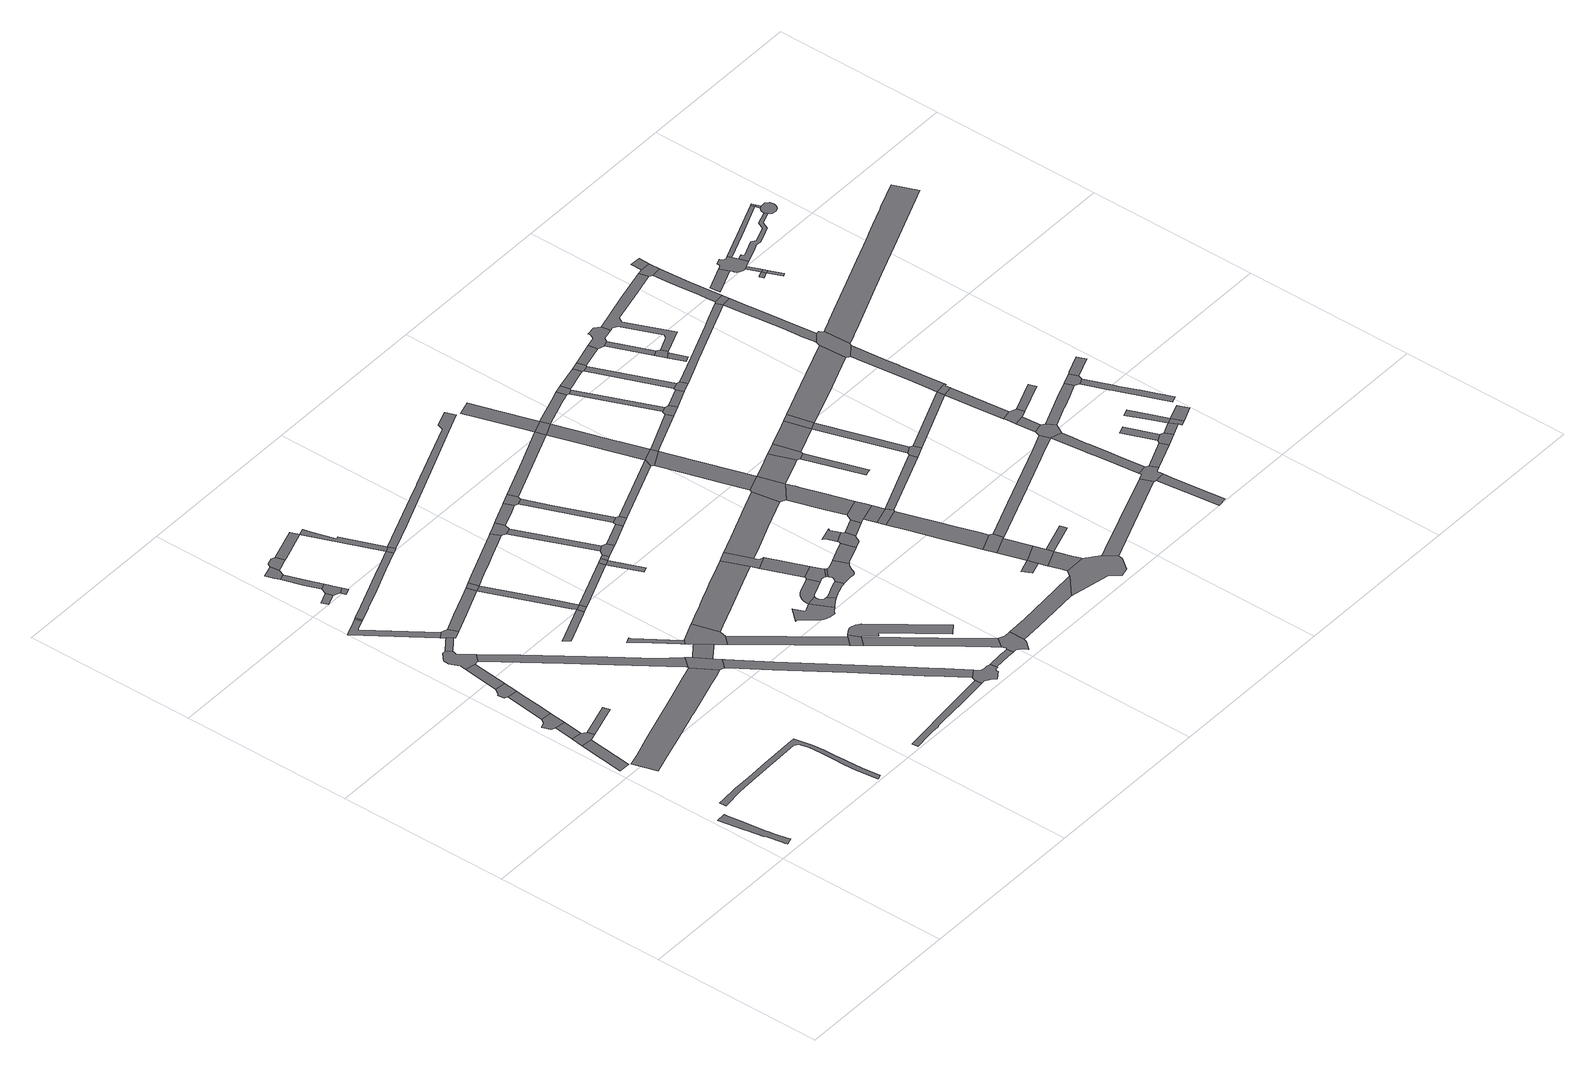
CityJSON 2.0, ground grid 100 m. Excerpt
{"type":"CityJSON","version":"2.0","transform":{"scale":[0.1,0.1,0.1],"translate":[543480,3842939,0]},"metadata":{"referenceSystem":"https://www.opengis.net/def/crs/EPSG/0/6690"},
"CityObjects":{
"road1":{"type":"Road","attributes":{"RoadStructureAttribute.sectionType":"1"},"geometry":[{"type":"MultiSurface","lod":"1","boundaries":[[[0,1,2,3,4,5,6,7,8,9,10,11,12,13,14,15,16,17,18,19,20]]]}]},
"road2":{"type":"Road","attributes":{"RoadStructureAttribute.sectionType":"1"},"geometry":[{"type":"MultiSurface","lod":"1","boundaries":[[[21,22,23,24]]]}]},
"road3":{"type":"Road","geometry":[{"type":"MultiSurface","lod":"1","boundaries":[[[25,21,24,26,27,28]]]}]},
"road4":{"type":"Road","attributes":{"RoadStructureAttribute.sectionType":"1"},"geometry":[{"type":"MultiSurface","lod":"1","boundaries":[[[29,25,28,30]]]}]},
"road5":{"type":"Road","attributes":{"RoadStructureAttribute.sectionType":"1"},"geometry":[{"type":"MultiSurface","lod":"1","boundaries":[[[31,32,33,34,35,36,37,38,39,40,41,42,43,44,45,46,47,48,49,50,51,52,53,54,55,56,57,58]]]}]},
"road6":{"type":"Road","geometry":[{"type":"MultiSurface","lod":"1","boundaries":[[[59,60,61,62,29,30,63,64,65]]]}]},
"road7":{"type":"Road","attributes":{"RoadStructureAttribute.sectionType":"1"},"geometry":[{"type":"MultiSurface","lod":"1","boundaries":[[[66,67,68,59,65,69,70,71]]]}]},
"road8":{"type":"Road","attributes":{"RoadStructureAttribute.sectionType":"1"},"geometry":[{"type":"MultiSurface","lod":"1","boundaries":[[[72,73,74,27,26]]]}]},
"road9":{"type":"Road","geometry":[{"type":"MultiSurface","lod":"1","boundaries":[[[75,76,77,78,79,66,71,80,81,82]]]}]},
"road10":{"type":"Road","attributes":{"RoadStructureAttribute.sectionType":"1"},"geometry":[{"type":"MultiSurface","lod":"1","boundaries":[[[83,75,82,84]]]}]},
"road11":{"type":"Road","attributes":{"RoadStructureAttribute.sectionType":"1"},"geometry":[{"type":"MultiSurface","lod":"1","boundaries":[[[85,86,87,88,89,90,91,92,93,94,95,96,97,98,99,100,101,102,103,104,105,106,107]]]}]},
"road12":{"type":"Road","geometry":[{"type":"MultiSurface","lod":"1","boundaries":[[[108,109,110,111,112,83,84,113,114,115,116,117,118]]]}]},
"road13":{"type":"Road","attributes":{"RoadStructureAttribute.sectionType":"1"},"geometry":[{"type":"MultiSurface","lod":"1","boundaries":[[[119,120,121,122,123,124,125,126,127,128]]]}]},
"road14":{"type":"Road","attributes":{"RoadStructureAttribute.sectionType":"1"},"geometry":[{"type":"MultiSurface","lod":"1","boundaries":[[[129,130,131,132,108,118,133,134,135,136]]]}]},
"road15":{"type":"Road","geometry":[{"type":"MultiSurface","lod":"1","boundaries":[[[137,119,128,138]]]}]},
"road16":{"type":"Road","geometry":[{"type":"MultiSurface","lod":"1","boundaries":[[[125,124,139,129,136,140,141,142,143,144,145,146]]]}]},
"road17":{"type":"Road","attributes":{"RoadStructureAttribute.sectionType":"1"},"geometry":[{"type":"MultiSurface","lod":"1","boundaries":[[[147,148,149,150,151,152]]]}]},
"road18":{"type":"Road","attributes":{"RoadStructureAttribute.sectionType":"1"},"geometry":[{"type":"MultiSurface","lod":"1","boundaries":[[[153,154,155,156,115,114,157,158,159,160,161,162,163,164]]]}]},
"road19":{"type":"Road","attributes":{"RoadStructureAttribute.sectionType":"1"},"geometry":[{"type":"MultiSurface","lod":"1","boundaries":[[[165,166,167,168,169,170]]]}]},
"road20":{"type":"Road","geometry":[{"type":"MultiSurface","lod":"1","boundaries":[[[171,170,169,147,152,172,173,174]]]}]},
"road21":{"type":"Road","geometry":[{"type":"MultiSurface","lod":"1","boundaries":[[[175,176,177,167,166,178]]]}]},
"road22":{"type":"Road","geometry":[{"type":"MultiSurface","lod":"1","boundaries":[[[179,180,174,173]]]}]},
"road23":{"type":"Road","geometry":[{"type":"MultiSurface","lod":"1","boundaries":[[[181,182,183,175,178,184,185,186,187]]]}]},
"road24":{"type":"Road","attributes":{"RoadStructureAttribute.sectionType":"1"},"geometry":[{"type":"MultiSurface","lod":"1","boundaries":[[[188,189,190,146,145,191,192,193]]]}]},
"road25":{"type":"Road","attributes":{"RoadStructureAttribute.sectionType":"1"},"geometry":[{"type":"MultiSurface","lod":"1","boundaries":[[[194,195,196,197,137,138,198,199,200,201,202]]]}]},
"road26":{"type":"Road","geometry":[{"type":"MultiSurface","lod":"1","boundaries":[[[203,204,164,163,205,206,85,107,207,208,209,210]]]}]},
"road27":{"type":"Road","attributes":{"RoadStructureAttribute.sectionType":"1"},"geometry":[{"type":"MultiSurface","lod":"1","boundaries":[[[211,212,213,214,215,216,217,218]]]}]},
"road28":{"type":"Road","geometry":[{"type":"MultiSurface","lod":"1","boundaries":[[[219,220,221,222,223,224,225,226,227,228,229,230,231]]]}]},
"road29":{"type":"Road","attributes":{"RoadStructureAttribute.sectionType":"1"},"geometry":[{"type":"MultiSurface","lod":"1","boundaries":[[[232,187,186,233,234,235]]]}]},
"road30":{"type":"Road","attributes":{"RoadStructureAttribute.sectionType":"1"},"geometry":[{"type":"MultiSurface","lod":"1","boundaries":[[[236,237,210,209,238,239,240,241,242,243]]]}]},
"road31":{"type":"Road","attributes":{"RoadStructureAttribute.sectionType":"1"},"geometry":[{"type":"MultiSurface","lod":"1","boundaries":[[[244,245,246,247,248,249,250,251,252,253,254,255,256,257,258,259]]]}]},
"road32":{"type":"Road","geometry":[{"type":"MultiSurface","lod":"1","boundaries":[[[260,188,193,261]]]}]},
"road33":{"type":"Road","attributes":{"RoadStructureAttribute.sectionType":"1"},"geometry":[{"type":"MultiSurface","lod":"1","boundaries":[[[262,261,193,263,211,264]]]}]},
"road34":{"type":"Road","geometry":[{"type":"MultiSurface","lod":"1","boundaries":[[[264,211,218,265,266]]]}]},
"road35":{"type":"Road","geometry":[{"type":"MultiSurface","lod":"1","boundaries":[[[267,231,230,268,236,243,269,270,271]]]}]},
"road36":{"type":"Road","attributes":{"RoadStructureAttribute.sectionType":"1"},"geometry":[{"type":"MultiSurface","lod":"1","boundaries":[[[272,273,274,275,276,235,277,194,278]]]}]},
"road37":{"type":"Road","attributes":{"RoadStructureAttribute.sectionType":"1"},"geometry":[{"type":"MultiSurface","lod":"1","boundaries":[[[279,280,281,282,283,284,285,286,287,208,207,288,289,290,291,292,293,294]]]}]},
"road38":{"type":"Road","geometry":[{"type":"MultiSurface","lod":"1","boundaries":[[[278,194,202,295,296]]]}]},
"road39":{"type":"Road","attributes":{"RoadStructureAttribute.sectionType":"1"},"geometry":[{"type":"MultiSurface","lod":"1","boundaries":[[[270,269,297,298,299]]]}]},
"road40":{"type":"Road","attributes":{"RoadStructureAttribute.sectionType":"1"},"geometry":[{"type":"MultiSurface","lod":"1","boundaries":[[[300,301,302,303,304,260,261,305,306,307,308,309,310]]]}]},
"road41":{"type":"Road","attributes":{"RoadStructureAttribute.sectionType":"1"},"geometry":[{"type":"MultiSurface","lod":"1","boundaries":[[[311,264,266,312]]]}]},
"road42":{"type":"Road","geometry":[{"type":"MultiSurface","lod":"1","boundaries":[[[313,299,298,314,315]]]}]},
"road43":{"type":"Road","geometry":[{"type":"MultiSurface","lod":"1","boundaries":[[[316,317,318,319,320,294,293,321,244,259,322,323,324,325,326,327,328,329,330,331,332,333]]]}]},
"road44":{"type":"Road","attributes":{"RoadStructureAttribute.sectionType":"1"},"geometry":[{"type":"MultiSurface","lod":"1","boundaries":[[[334,335,336,337,338,339,340,341,342,267,271,343,344,345,346]]]}]},
"road45":{"type":"Road","geometry":[{"type":"MultiSurface","lod":"1","boundaries":[[[347,311,312,348]]]}]},
"road46":{"type":"Road","geometry":[{"type":"MultiSurface","lod":"1","boundaries":[[[349,350,351,348,312]]]}]},
"road47":{"type":"Road","geometry":[{"type":"MultiSurface","lod":"1","boundaries":[[[352,353,354,355,356,357,358,359,360,361,362,363,364,365]]]}]},
"road48":{"type":"Road","attributes":{"RoadStructureAttribute.sectionType":"1"},"geometry":[{"type":"MultiSurface","lod":"1","boundaries":[[[366,315,314,367,368,369,370]]]}]},
"road49":{"type":"Road","geometry":[{"type":"MultiSurface","lod":"1","boundaries":[[[371,372,300,310,373,374,375]]]}]},
"road50":{"type":"Road","attributes":{"RoadStructureAttribute.sectionType":"1"},"geometry":[{"type":"MultiSurface","lod":"1","boundaries":[[[376,347,348,377]]]}]},
"road51":{"type":"Road","attributes":{"RoadStructureAttribute.sectionType":"1"},"geometry":[{"type":"MultiSurface","lod":"1","boundaries":[[[378,379,380,381,333,332,382,383,384,385]]]}]},
"road52":{"type":"Road","attributes":{"RoadStructureAttribute.sectionType":"1"},"geometry":[{"type":"MultiSurface","lod":"1","boundaries":[[[386,387,388,389,390,391,392,393,394,395,396,397,313,315]]]}]},
"road53":{"type":"Road","attributes":{"RoadStructureAttribute.sectionType":"1"},"geometry":[{"type":"MultiSurface","lod":"1","boundaries":[[[374,373,398,399]]]}]},
"road54":{"type":"Road","geometry":[{"type":"MultiSurface","lod":"1","boundaries":[[[399,398,376,377,400,401]]]}]},
"road55":{"type":"Road","geometry":[{"type":"MultiSurface","lod":"1","boundaries":[[[402,403,404,405,406,407,408,409,410,365,364,411,412,413,414]]]}]},
"road56":{"type":"Road","attributes":{"RoadStructureAttribute.sectionType":"1"},"geometry":[{"type":"MultiSurface","lod":"1","boundaries":[[[415,416,417,418,371,375,419,420]]]}]},
"road57":{"type":"Road","geometry":[{"type":"MultiSurface","lod":"1","boundaries":[[[421,370,369,422,423,424,378,385,425,426,427,428,429,430,431]]]}]},
"road58":{"type":"Road","geometry":[{"type":"MultiSurface","lod":"1","boundaries":[[[432,433,434,435,436,437,438,439,440,441,442,365,410,443,444,445,446,447]]]}]},
"road59":{"type":"Road","attributes":{"RoadStructureAttribute.sectionType":"1"},"geometry":[{"type":"MultiSurface","lod":"1","boundaries":[[[448,401,400,449]]]}]},
"road60":{"type":"Road","geometry":[{"type":"MultiSurface","lod":"1","boundaries":[[[450,451,452,453,454,455,456,414,413,457,458,459,460,461,462,463]]]}]},
"road61":{"type":"Road","attributes":{"RoadStructureAttribute.sectionType":"1"},"geometry":[{"type":"MultiSurface","lod":"1","boundaries":[[[464,465,466,467,468,469,470,471,472,278,296,473,474,475,476,477,478]]]}]},
"road62":{"type":"Road","geometry":[{"type":"MultiSurface","lod":"1","boundaries":[[[479,415,420,480,481,482,483,484]]]}]},
"road63":{"type":"Road","geometry":[{"type":"MultiSurface","lod":"1","boundaries":[[[485,334,346,486,487,488,489,490,491,492]]]}]},
"road64":{"type":"Road","attributes":{"RoadStructureAttribute.sectionType":"1"},"geometry":[{"type":"MultiSurface","lod":"1","boundaries":[[[487,486,493,494,495]]]}]},
"road65":{"type":"Road","attributes":{"RoadStructureAttribute.sectionType":"1"},"geometry":[{"type":"MultiSurface","lod":"1","boundaries":[[[496,482,481,497,498,499]]]}]},
"road66":{"type":"Road","geometry":[{"type":"MultiSurface","lod":"1","boundaries":[[[500,501,495,494,502,503,432,447,504,505,506,507,508,509]]]}]},
"road67":{"type":"Road","geometry":[{"type":"MultiSurface","lod":"1","boundaries":[[[499,498,448,449,510,511]]]}]},
"road68":{"type":"Road","attributes":{"RoadStructureAttribute.sectionType":"1"},"geometry":[{"type":"MultiSurface","lod":"1","boundaries":[[[509,508,512,513]]]}]},
"road69":{"type":"Road","geometry":[{"type":"MultiSurface","lod":"1","boundaries":[[[514,515,516,517,513,512,518,519,520,521,522,523,450,463,524,525,526,527,528,529,530,531,532,533,534]]]}]},
"road70":{"type":"Road","attributes":{"RoadStructureAttribute.sectionType":"1"},"geometry":[{"type":"MultiSurface","lod":"1","boundaries":[[[535,536,537,538,431,430,539,540]]]}]},
"road71":{"type":"Road","attributes":{"RoadStructureAttribute.sectionType":"1"},"geometry":[{"type":"MultiSurface","lod":"1","boundaries":[[[541,542,514,534,543,544]]]}]},
"road72":{"type":"Road","attributes":{"RoadStructureAttribute.sectionType":"1"},"geometry":[{"type":"MultiSurface","lod":"1","boundaries":[[[545,546,547,548,549,550,551,552,485,492,553,554,555,556]]]}]},
"road73":{"type":"Road","attributes":{"RoadStructureAttribute.sectionType":"1"},"geometry":[{"type":"MultiSurface","lod":"1","boundaries":[[[557,558,559,479,484,560]]]}]},
"road74":{"type":"Road","attributes":{"RoadStructureAttribute.sectionType":"1"},"geometry":[{"type":"MultiSurface","lod":"1","boundaries":[[[561,562,511,510,563]]]}]},
"road75":{"type":"Road","geometry":[{"type":"MultiSurface","lod":"1","boundaries":[[[564,565,566,567,568,569,570,571,572]]]}]},
"road76":{"type":"Road","attributes":{"RoadStructureAttribute.sectionType":"1"},"geometry":[{"type":"MultiSurface","lod":"1","boundaries":[[[573,574,572,571,575,576,541,544,577,578,579,580,581,582]]]}]},
"road77":{"type":"Road","attributes":{"RoadStructureAttribute.sectionType":"1"},"geometry":[{"type":"MultiSurface","lod":"1","boundaries":[[[583,582,581,584]]]}]},
"road78":{"type":"Road","geometry":[{"type":"MultiSurface","lod":"1","boundaries":[[[585,586,587,588]]]}]},
"road79":{"type":"Road","geometry":[{"type":"MultiSurface","lod":"1","boundaries":[[[589,535,540,590,591,592,593,594,595,596,597,598,599,600,601]]]}]},
"road80":{"type":"Road","geometry":[{"type":"MultiSurface","lod":"1","boundaries":[[[602,603,545,556,604,605]]]}]},
"road81":{"type":"Road","geometry":[{"type":"MultiSurface","lod":"1","boundaries":[[[606,607,608,583,584,609,610]]]}]},
"road82":{"type":"Road","geometry":[{"type":"MultiSurface","lod":"1","boundaries":[[[611,561,563,612,613,614]]]}]},
"road83":{"type":"Road","attributes":{"RoadStructureAttribute.sectionType":"1"},"geometry":[{"type":"MultiSurface","lod":"1","boundaries":[[[615,616,617,614,613,618,619,620,603,602]]]}]},
"road84":{"type":"Road","attributes":{"RoadStructureAttribute.sectionType":"1"},"geometry":[{"type":"MultiSurface","lod":"1","boundaries":[[[621,622,623,624,625,626,627,557,628]]]}]},
"road85":{"type":"Road","attributes":{"RoadStructureAttribute.sectionType":"1"},"geometry":[{"type":"MultiSurface","lod":"1","boundaries":[[[610,609,629,630,631]]]}]},
"road86":{"type":"Road","attributes":{"RoadStructureAttribute.sectionType":"1"},"geometry":[{"type":"MultiSurface","lod":"1","boundaries":[[[632,633,634,635,636,637,638,639,640,641,642,643]]]}]},
"road87":{"type":"Road","geometry":[{"type":"MultiSurface","lod":"1","boundaries":[[[628,557,560,644]]]}]},
"road88":{"type":"Road","geometry":[{"type":"MultiSurface","lod":"1","boundaries":[[[645,631,630,638,637,646,647]]]}]},
"road89":{"type":"Road","attributes":{"RoadStructureAttribute.sectionType":"1"},"geometry":[{"type":"MultiSurface","lod":"1","boundaries":[[[648,649,650,651,605,604,652,608,607]]]}]},
"road90":{"type":"Road","attributes":{"RoadStructureAttribute.sectionType":"1"},"geometry":[{"type":"MultiSurface","lod":"1","boundaries":[[[653,654,655,644,560,656,657,658,659,660,561,611]]]}]},
"road91":{"type":"Road","attributes":{"RoadStructureAttribute.sectionType":"1"},"geometry":[{"type":"MultiSurface","lod":"1","boundaries":[[[661,662,585,663]]]}]},
"road92":{"type":"Road","geometry":[{"type":"MultiSurface","lod":"1","boundaries":[[[664,665,663,585,588,666,667,668]]]}]},
"road93":{"type":"Road","geometry":[{"type":"MultiSurface","lod":"1","boundaries":[[[669,643,642,662,661,670,671]]]}]},
"road94":{"type":"Road","attributes":{"RoadStructureAttribute.sectionType":"1"},"geometry":[{"type":"MultiSurface","lod":"1","boundaries":[[[672,673,667,666,674,589,601]]]}]},
"road95":{"type":"Road","attributes":{"RoadStructureAttribute.sectionType":"1"},"geometry":[{"type":"MultiSurface","lod":"1","boundaries":[[[675,676,677,602,605,678,679]]]}]},
"road96":{"type":"Road","geometry":[{"type":"MultiSurface","lod":"1","boundaries":[[[680,681,682,668,667]]]}]},
"road97":{"type":"Road","attributes":{"RoadStructureAttribute.sectionType":"1"},"geometry":[{"type":"MultiSurface","lod":"1","boundaries":[[[683,684,685,628,644,686,687]]]}]},
"road98":{"type":"Road","attributes":{"RoadStructureAttribute.sectionType":"1"},"geometry":[{"type":"MultiSurface","lod":"1","boundaries":[[[688,689,611,614,690,691,692,693]]]}]},
"road99":{"type":"Road","geometry":[{"type":"MultiSurface","lod":"1","boundaries":[[[694,675,679,695,696,697,698,699]]]}]},
"road100":{"type":"Road","attributes":{"RoadStructureAttribute.sectionType":"1"},"geometry":[{"type":"MultiSurface","lod":"1","boundaries":[[[700,701,645,647,702]]]}]},
"road101":{"type":"Road","attributes":{"RoadStructureAttribute.sectionType":"1"},"geometry":[{"type":"MultiSurface","lod":"1","boundaries":[[[703,704,705,706,697,696]]]}]},
"road102":{"type":"Road","geometry":[{"type":"MultiSurface","lod":"1","boundaries":[[[707,683,687,708,709,710]]]}]},
"road103":{"type":"Road","attributes":{"RoadStructureAttribute.sectionType":"1"},"geometry":[{"type":"MultiSurface","lod":"1","boundaries":[[[709,708,711,712]]]}]},
"road104":{"type":"Road","geometry":[{"type":"MultiSurface","lod":"1","boundaries":[[[713,712,711,714,688,693,715,716]]]}]},
"road105":{"type":"Road","attributes":{"RoadStructureAttribute.sectionType":"1"},"geometry":[{"type":"MultiSurface","lod":"1","boundaries":[[[717,718,694,699,719]]]}]},
"road106":{"type":"Road","attributes":{"RoadStructureAttribute.sectionType":"1"},"geometry":[{"type":"MultiSurface","lod":"1","boundaries":[[[720,707,710,721,722,723]]]}]},
"road107":{"type":"Road","attributes":{"RoadStructureAttribute.sectionType":"1"},"geometry":[{"type":"MultiSurface","lod":"1","boundaries":[[[724,725,726,727,600,599,728,729,730]]]}]},
"road108":{"type":"Road","attributes":{"RoadStructureAttribute.sectionType":"1"},"geometry":[{"type":"MultiSurface","lod":"1","boundaries":[[[731,716,715,732]]]}]},
"road109":{"type":"Road","attributes":{"RoadStructureAttribute.sectionType":"1"},"geometry":[{"type":"MultiSurface","lod":"1","boundaries":[[[733,734,735,736,737,671,670,738,739,740,741,742]]]}]},
"road110":{"type":"Road","geometry":[{"type":"MultiSurface","lod":"1","boundaries":[[[743,720,723,744,745,746]]]}]},
"road111":{"type":"Road","attributes":{"RoadStructureAttribute.sectionType":"1"},"geometry":[{"type":"MultiSurface","lod":"1","boundaries":[[[747,719,748,749]]]}]},
"road112":{"type":"Road","geometry":[{"type":"MultiSurface","lod":"1","boundaries":[[[750,717,719,747]]]}]},
"road113":{"type":"Road","geometry":[{"type":"MultiSurface","lod":"1","boundaries":[[[749,748,700,702,751,752]]]}]},
"road114":{"type":"Road","attributes":{"RoadStructureAttribute.sectionType":"1"},"geometry":[{"type":"MultiSurface","lod":"1","boundaries":[[[745,744,753,754]]]}]},
"road115":{"type":"Road","geometry":[{"type":"MultiSurface","lod":"1","boundaries":[[[754,753,731,732,755,756]]]}]},
"road116":{"type":"Road","attributes":{"RoadStructureAttribute.sectionType":"1"},"geometry":[{"type":"MultiSurface","lod":"1","boundaries":[[[757,743,746,758]]]}]},
"road117":{"type":"Road","attributes":{"RoadStructureAttribute.sectionType":"1"},"geometry":[{"type":"MultiSurface","lod":"1","boundaries":[[[759,760,761,762]]]}]},
"road118":{"type":"Road","geometry":[{"type":"MultiSurface","lod":"1","boundaries":[[[763,764,765,766,757,758,760,759,767,768,769]]]}]},
"road119":{"type":"Road","geometry":[{"type":"MultiSurface","lod":"1","boundaries":[[[762,761,770,771,772,773]]]}]},
"road120":{"type":"Road","geometry":[{"type":"MultiSurface","lod":"1","boundaries":[[[774,775,776,777,771,770]]]}]},
"road121":{"type":"Road","attributes":{"RoadStructureAttribute.sectionType":"1"},"geometry":[{"type":"MultiSurface","lod":"1","boundaries":[[[778,779,780,781,782,783,784,785,786]]]}]},
"road122":{"type":"Road","attributes":{"RoadStructureAttribute.sectionType":"1"},"geometry":[{"type":"MultiSurface","lod":"1","boundaries":[[[787,752,751,788]]]}]},
"road123":{"type":"Road","geometry":[{"type":"MultiSurface","lod":"1","boundaries":[[[789,790,791,724,730,792,781,780,793,794,795,796,797]]]}]},
"road124":{"type":"Road","attributes":{"RoadStructureAttribute.sectionType":"1"},"geometry":[{"type":"MultiSurface","lod":"1","boundaries":[[[798,799,800,750,747,801,802,803]]]}]},
"road125":{"type":"Road","attributes":{"RoadStructureAttribute.sectionType":"1"},"geometry":[{"type":"MultiSurface","lod":"1","boundaries":[[[742,804,805,806,807,790,789,808,809,810,811,812,813]]]}]},
"road126":{"type":"Road","attributes":{"RoadStructureAttribute.sectionType":"1"},"geometry":[{"type":"MultiSurface","lod":"1","boundaries":[[[814,815,816,817,756,755,818,819,820,821,822,823]]]}]},
"road127":{"type":"Road","geometry":[{"type":"MultiSurface","lod":"1","boundaries":[[[824,825,733,742,813,826,827]]]}]},
"road128":{"type":"Road","attributes":{"RoadStructureAttribute.sectionType":"1"},"geometry":[{"type":"MultiSurface","lod":"1","boundaries":[[[828,829,830,825,824]]]}]},
"road129":{"type":"Road","attributes":{"RoadStructureAttribute.sectionType":"1"},"geometry":[{"type":"MultiSurface","lod":"1","boundaries":[[[831,797,796,832]]]}]},
"road130":{"type":"Road","geometry":[{"type":"MultiSurface","lod":"1","boundaries":[[[833,834,835,829,828,836,837]]]}]},
"road131":{"type":"Road","attributes":{"RoadStructureAttribute.sectionType":"1"},"geometry":[{"type":"MultiSurface","lod":"1","boundaries":[[[838,839,788,840,841,842,834,833]]]}]},
"road132":{"type":"Road","attributes":{"RoadStructureAttribute.sectionType":"1"},"geometry":[{"type":"MultiSurface","lod":"1","boundaries":[[[843,844,845,769,768,846,847,848,849,773,772,850,851,852,853,854]]]}]},
"road133":{"type":"Road","geometry":[{"type":"MultiSurface","lod":"1","boundaries":[[[855,856,857,858,787,788,839]]]}]},
"road134":{"type":"Road","geometry":[{"type":"MultiSurface","lod":"1","boundaries":[[[859,860,861,862]]]}]},
"road135":{"type":"Road","attributes":{"RoadStructureAttribute.sectionType":"1"},"geometry":[{"type":"MultiSurface","lod":"1","boundaries":[[[863,864,865,866,867,868,869,870,871,787,858]]]}]},
"road136":{"type":"Road","geometry":[{"type":"MultiSurface","lod":"1","boundaries":[[[862,861,831,832,872,873]]]}]},
"road137":{"type":"Road","attributes":{"RoadStructureAttribute.sectionType":"1"},"geometry":[{"type":"MultiSurface","lod":"1","boundaries":[[[874,875,837,836]]]}]},
"road138":{"type":"Road","attributes":{"RoadStructureAttribute.sectionType":"1"},"geometry":[{"type":"MultiSurface","lod":"1","boundaries":[[[876,877,878,827,826,879,880,881,882,883]]]}]},
"road139":{"type":"Road","geometry":[{"type":"MultiSurface","lod":"1","boundaries":[[[884,885,886,887,888,798,803,889,890,867,866,891,892]]]}]},
"road140":{"type":"Road","attributes":{"RoadStructureAttribute.sectionType":"1"},"geometry":[{"type":"MultiSurface","lod":"1","boundaries":[[[893,873,872,894]]]}]},
"road141":{"type":"Road","attributes":{"RoadStructureAttribute.sectionType":"1"},"geometry":[{"type":"MultiSurface","lod":"1","boundaries":[[[895,896,897,898,899,823,900,901,902,903,904,905,888,887]]]}]},
"road142":{"type":"Road","geometry":[{"type":"MultiSurface","lod":"1","boundaries":[[[906,907,908,909,910,893,911]]]}]},
"road143":{"type":"Road","geometry":[{"type":"MultiSurface","lod":"1","boundaries":[[[911,893,894,912,913]]]}]},
"road144":{"type":"Road","geometry":[{"type":"MultiSurface","lod":"1","boundaries":[[[914,915,814,823,899]]]}]},
"road145":{"type":"Road","attributes":{"RoadStructureAttribute.sectionType":"1"},"geometry":[{"type":"MultiSurface","lod":"1","boundaries":[[[916,911,913,917]]]}]},
"road146":{"type":"Road","attributes":{"RoadStructureAttribute.sectionType":"1"},"geometry":[{"type":"MultiSurface","lod":"1","boundaries":[[[918,919,920,921,922,923,924,915,914]]]}]},
"road147":{"type":"Road","geometry":[{"type":"MultiSurface","lod":"1","boundaries":[[[925,843,854,920,919,926]]]}]},
"road148":{"type":"Road","geometry":[{"type":"MultiSurface","lod":"1","boundaries":[[[927,876,883,928,929,930]]]}]},
"road149":{"type":"Road","attributes":{"RoadStructureAttribute.sectionType":"1"},"geometry":[{"type":"MultiSurface","lod":"1","boundaries":[[[931,932,933,934,929,928,935,936,937,938,939,940]]]}]},
"road150":{"type":"Road","attributes":{"RoadStructureAttribute.sectionType":"1"},"geometry":[{"type":"MultiSurface","lod":"1","boundaries":[[[941,925,926,942]]]}]},
"road151":{"type":"Road","attributes":{"RoadStructureAttribute.sectionType":"1"},"geometry":[{"type":"MultiSurface","lod":"1","boundaries":[[[943,944,945,946]]]}]},
"road152":{"type":"Road","attributes":{"RoadStructureAttribute.sectionType":"1"},"geometry":[{"type":"MultiSurface","lod":"1","boundaries":[[[947,948,927,930,949]]]}]},
"road153":{"type":"Road","geometry":[{"type":"MultiSurface","lod":"1","boundaries":[[[950,951,952,953,954]]]}]},
"road154":{"type":"Road","geometry":[{"type":"MultiSurface","lod":"1","boundaries":[[[955,956,957,958,959,960,943,946,961,962,963,964,965,966,967,968,969,970,971]]]}]},
"road155":{"type":"Road","geometry":[{"type":"MultiSurface","lod":"1","boundaries":[[[972,967,966,973,950,974]]]}]},
"road156":{"type":"Road","geometry":[{"type":"MultiSurface","lod":"1","boundaries":[[[974,950,954,975]]]}]},
"road157":{"type":"Road","geometry":[{"type":"MultiSurface","lod":"1","boundaries":[[[976,977,975,954]]]}]},
"road158":{"type":"Road","attributes":{"RoadStructureAttribute.sectionType":"1"},"geometry":[{"type":"MultiSurface","lod":"1","boundaries":[[[978,979,980,981,982,983,984,985,986,987,969,968,988,989,990,991,992,993,994]]]}]},
"road159":{"type":"Road","geometry":[{"type":"MultiSurface","lod":"1","boundaries":[[[995,996,997,971,970,998,999,1000]]]}]},
"road160":{"type":"Road","attributes":{"RoadStructureAttribute.sectionType":"1"},"geometry":[{"type":"MultiSurface","lod":"1","boundaries":[[[1001,1002,1003,1004,1005,1006,1007,1008,1009,1010,1011,1012,1013,1014,1015,1016,1017,892,891,1018,1019,1020,1021,1022,1023,1024,1025,1026,1027,1028]]]}]},
"road161":{"type":"Road","geometry":[{"type":"MultiSurface","lod":"1","boundaries":[[[1029,995,1000,1030]]]}]},
"road162":{"type":"Road","geometry":[{"type":"MultiSurface","lod":"1","boundaries":[[[1030,1000,1031,1032]]]}]},
"road163":{"type":"Road","geometry":[{"type":"MultiSurface","lod":"1","boundaries":[[[1033,1034,1035,1036,1032,1031,1037,1038,1039,978,994,1040,1041,1042,1043,1044,1045]]]}]}
},
"vertices":[
[144,66,0],[142,76,0],[138,94,0],[127,137,0],[124,155,0],[120,182,0],[115,211,0],[106,290,0],[97,355,0],[88,426,0],[87,442,0],[31,439,0],[58,290,0],[60,278,0],[76,182,0],[83,178,0],[83,176,0],[100,78,0],[102,65,0],[104,53,0],[146,66,0],
[62,1329,0],[29,1060,0],[93,1058,0],[124,1321,0],
[71,1401,0],[168,1335,0],[156,1374,0],[133,1393,0],
[86,1517,0],[147,1510,0],
[797,132,0],[791,277,0],[790,297,0],[787,367,0],[784,402,0],[781,437,0],[762,528,0],[760,537,0],[740,537,0],[528,532,0],[388,528,0],[278,525,0],[176,519,0],[144,517,0],[145,477,0],[281,492,0],[378,496,0],[551,500,0],[721,504,0],[733,499,0],[743,492,0],[757,434,0],[760,354,0],[761,297,0],[764,212,0],[767,140,0],[782,14,0],[808,21,0],
[95,1615,0],[80,1590,0],[45,1576,0],[63,1530,0],[154,1566,0],[154,1572,0],[159,1607,0],
[128,1855,0],[114,1753,0],[105,1692,0],[166,1672,0],[179,1778,0],[187,1848,0],
[368,1396,0],[362,1415,0],[356,1434,0],
[134,1940,0],[110,1905,0],[104,1903,0],[110,1865,0],[111,1864,0],[192,1885,0],[194,1902,0],[197,1933,0],
[162,2153,0],[222,2141,0],
[865,1289,0],[855,1286,0],[786,1264,0],[622,1212,0],[321,1118,0],[176,1071,0],[115,1053,0],[104,1050,0],[147,911,0],[198,926,0],[310,961,0],[365,977,0],[469,1009,0],[478,1012,0],[547,1033,0],[582,1044,0],[603,1050,0],[723,1088,0],[803,1113,0],[828,1120,0],[867,1132,0],[910,1145,0],[948,1157,0],
[206,2320,0],[187,2319,0],[144,2279,0],[141,2244,0],[167,2189,0],[232,2142,0],[247,2143,0],[286,2185,0],[225,2267,0],[228,2283,0],[229,2291,0],
[120,2827,0],[59,2803,0],[23,2789,0],[3,2781,0],[6,2777,0],[273,2405,0],[306,2428,0],[66,2764,0],[73,2767,0],[131,2790,0],
[290,2381,0],[271,2367,0],[263,2361,0],[211,2323,0],[232,2293,0],[285,2332,0],[294,2339,0],[312,2353,0],
[130,2833,0],[141,2794,0],
[289,2383,0],[313,2354,0],[318,2344,0],[319,2343,0],[322,2344,0],[359,2359,0],[369,2363,0],[347,2417,0],
[185,3066,0],[180,3064,0],[114,3038,0],[128,3001,0],[180,3021,0],[198,3028,0],
[864,1411,0],[826,1456,0],[675,1660,0],[417,2009,0],[261,2125,0],[374,1971,0],[504,1794,0],[653,1593,0],[807,1382,0],[865,1303,0],[868,1299,0],[913,1355,0],
[207,3202,0],[167,3322,0],[129,3309,0],[169,3189,0],[201,3102,0],[237,3121,0],
[260,3056,0],[218,3019,0],[234,3012,0],[269,3031,0],
[174,3411,0],[103,3388,0],[119,3338,0],[182,3359,0],
[244,2983,0],[282,2997,0],
[225,3442,0],[223,3445,0],[185,3433,0],[213,3369,0],[229,3375,0],[262,3385,0],[246,3435,0],
[656,2545,0],[580,2513,0],[454,2461,0],[491,2413,0],[636,2474,0],[672,2489,0],
[628,3032,0],[511,2985,0],[499,2981,0],[216,2867,0],[226,2828,0],[231,2830,0],[337,2872,0],[514,2943,0],[643,2996,0],
[933,1332,0],[932,1333,0],[867,1294,0],[866,1292,0],[975,1152,0],[1020,1198,0],[993,1238,0],[940,1324,0],
[868,2008,0],[858,2004,0],[639,1915,0],[634,1913,0],[647,1895,0],[660,1878,0],[859,1960,0],[879,1968,0],
[1014,1445,0],[1011,1449,0],[862,1660,0],[857,1668,0],[842,1661,0],[827,1655,0],[829,1652,0],[862,1608,0],[986,1434,0],[987,1432,0],[989,1429,0],[997,1419,0],[1017,1441,0],
[444,3500,0],[274,3389,0],[330,3408,0],[461,3451,0],
[1022,1384,0],[1010,1376,0],[996,1240,0],[1001,1244,0],[1067,1292,0],[1069,1294,0],[1083,1304,0],[1086,1305,0],
[1679,110,0],[1628,105,0],[1483,90,0],[1348,76,0],[1221,62,0],[1100,51,0],[1103,15,0],[1192,24,0],[1238,28,0],[1284,30,0],[1289,34,0],[1465,51,0],[1465,49,0],[1632,65,0],[1640,66,0],[1682,70,0],
[693,2561,0],[709,2504,0],
[857,2140,0],[858,2032,0],[906,2020,0],
[903,1978,0],[916,1983,0],
[1138,1491,0],[1017,1392,0],[1127,1252,0],[1171,1302,0],[1181,1339,0],
[566,3292,0],[551,3287,0],[507,3440,0],[505,3445,0],[500,3464,0],[465,3441,0],[661,3048,0],
[1655,288,0],[1642,306,0],[1477,542,0],[1432,606,0],[1358,712,0],[1166,987,0],[1052,1153,0],[1039,1171,0],[1027,1188,0],[987,1134,0],[1115,951,0],[1330,646,0],[1551,330,0],[1569,305,0],[1688,135,0],[1737,169,0],
[662,3003,0],[678,3010,0],
[1333,985,0],[1501,768,0],[1546,818,0],
[1056,2712,0],[1041,2705,0],[926,2658,0],[852,2627,0],[744,2582,0],[766,2528,0],[817,2550,0],[853,2565,0],[942,2602,0],[1033,2639,0],[1081,2660,0],
[1220,2148,0],[1230,2111,0],
[1557,826,0],[1543,715,0],[1587,765,0],
[1808,129,0],[1804,132,0],[1778,130,0],[1774,132,0],[1758,138,0],[1684,123,0],[1704,72,0],[1725,59,0],[1743,48,0],[1755,31,0],[1805,64,0],[1804,71,0],[1804,75,0],[1806,80,0],[1809,82,0],[1827,85,0],[1827,90,0],[1824,130,0],
[1610,1683,0],[1553,1660,0],[1435,1613,0],[1391,1595,0],[1346,1576,0],[1302,1558,0],[1256,1539,0],[1212,1522,0],[1169,1504,0],[1223,1357,0],[1350,1409,0],[1551,1491,0],[1668,1538,0],
[1252,2161,0],[1262,2124,0],
[1307,1925,0],[1321,1931,0],[1336,1937,0],
[1570,1105,0],[1544,1170,0],[1477,1095,0],[1491,1100,0],[1555,1017,0],[1566,1006,0],[1579,997,0],[1593,990,0],[1608,984,0],[1623,981,0],[1644,979,0],[1661,994,0],[1683,1011,0],[1625,1128,0],
[1939,309,0],[1857,308,0],[1934,208,0],[1963,171,0],[2004,225,0],
[1139,2747,0],[1102,2731,0],[1108,2649,0],[1146,2661,0],[1156,2692,0],
[1279,2172,0],[1293,2137,0],
[1967,137,0],[1948,136,0],[1917,135,0],[1912,134,0],[1934,98,0],[1940,98,0],[1942,95,0],[1970,97,0],
[1595,770,0],[1648,702,0],[1665,717,0],[1892,424,0],[1947,464,0],[1667,827,0],[1657,837,0],[1645,845,0],[1618,852,0],[1602,851,0],[1592,849,0],[1581,843,0],
[1295,2199,0],[1332,2219,0],
[1376,2171,0],[1361,2207,0],
[1713,1090,0],[1705,1092,0],[1698,1096,0],[1691,1101,0],[1687,1108,0],[1684,1116,0],[1683,1124,0],[1684,1132,0],[1687,1140,0],[1695,1020,0],[1720,1036,0],[1747,1051,0],[1721,1090,0],
[1282,2807,0],[1272,2802,0],[1188,2768,0],[1157,2755,0],[1259,2734,0],[1304,2753,0],
[2041,208,0],[1972,146,0],[1971,142,0],[1970,139,0],[1991,99,0],[2002,92,0],[2016,76,0],[2034,52,0],[2073,99,0],[2081,118,0],[2079,209,0],
[1769,1259,0],[1762,1255,0],[1678,1222,0],[1666,1216,0],[1656,1208,0],[1646,1199,0],[1638,1188,0],[1632,1176,0],[1627,1163,0],[1625,1150,0],[1624,1137,0],[1692,1147,0],[1698,1152,0],[1704,1155,0],[1719,1161,0],[1795,1191,0],
[1504,2266,0],[1519,2229,0],
[1844,1136,0],[1828,1130,0],[1803,1120,0],[1780,1111,0],[1761,1104,0],[1738,1095,0],[1729,1092,0],[1748,1051,0],[1775,1063,0],[1792,1070,0],[1803,1074,0],[1833,1083,0],[1848,1086,0],[1860,1089,0],
[1652,3474,0],[1554,3439,0],[1544,3401,0],[1538,3399,0],[1130,3236,0],[1126,3235,0],[1081,3217,0],[847,3123,0],[663,3049,0],[848,3078,0],[883,3092,0],[1141,3198,0],[1216,3228,0],[1551,3368,0],[1672,3418,0],
[1349,2834,0],[1320,2747,0],[1326,2745,0],[1363,2760,0],[1365,2766,0],[1371,2780,0],
[1671,1708,0],[1686,1495,0],[1766,1528,0],[1763,1529,0],[1757,1531,0],[1740,1539,0],[1737,1542,0],[1729,1563,0],
[1773,1281,0],[1775,1275,0],[1854,1307,0],
[1423,2609,0],[1386,2594,0],[1510,2286,0],[1547,2300,0],
[1881,1242,0],[1876,1254,0],[1775,1269,0],[1773,1263,0],[1819,1200,0],[1824,1200,0],[1828,1200,0],[1836,1197,0],[1843,1193,0],[1884,1236,0],
[1579,2254,0],[1564,2291,0],
[1849,1187,0],[1894,1228,0],
[1963,1246,0],[1930,1233,0],[1916,1227,0],[1905,1225,0],[1854,1180,0],[1857,1172,0],[1858,1164,0],[1856,1155,0],[1853,1148,0],[1848,1140,0],[1886,1092,0],[1913,1094,0],[1940,1093,0],[1951,1098,0],[1952,1099,0],[1961,1111,0],[1969,1131,0],[1971,1134,0],[1979,1151,0],[1986,1160,0],[1995,1167,0],
[2608,245,0],[2598,244,0],[2471,232,0],[2204,213,0],[2208,123,0],[2489,143,0],
[2091,1298,0],[2049,1281,0],[2004,1172,0],[2114,1217,0],
[2126,1893,0],[1972,1831,0],[1953,1823,0],[1912,1806,0],[1903,1802,0],[1790,1756,0],[1783,1753,0],[1719,1727,0],[1747,1570,0],[1790,1588,0],[1962,1659,0],[2151,1735,0],
[1813,3027,0],[1810,3026,0],[1597,2936,0],[1831,2969,0],
[1986,2462,0],[1962,2452,0],[1970,2413,0],
[2136,1401,0],[2136,1407,0],[2140,1413,0],[2056,1387,0],[2063,1386,0],[2069,1382,0],[2071,1377,0],[2092,1321,0],[2156,1348,0],
[2166,1333,0],[2162,1336,0],[2094,1315,0],[2094,1308,0],[2157,1234,0],[2163,1239,0],[2166,1246,0],[2177,1270,0],[2182,1274,0],[2172,1332,0],
[2263,1370,0],[2279,1314,0],
[2568,485,0],[2483,457,0],[2508,404,0],[2585,430,0],
[2631,279,0],[2596,123,0],[2719,100,0],[2723,96,0],[2769,48,0],[2774,44,0],[2825,55,0],[2834,68,0],[2839,75,0],[2877,126,0],[2881,151,0],[2830,218,0],[2751,279,0],
[2235,1945,0],[2133,1907,0],[2185,1718,0],[2280,1800,0],
[2407,1387,0],[2390,1442,0],[2282,1408,0],[2307,1326,0],[2416,1358,0],
[2069,2492,0],[1971,2412,0],[1983,2400,0],[2080,2453,0],
[2198,2066,0],[2100,2390,0],[2082,2447,0],[2029,2250,0],[2090,2051,0],[2132,1910,0],
[1890,3072,0],[1875,3122,0],[1801,3364,0],[1780,3432,0],[1696,3407,0],[1719,3333,0],[1794,3088,0],[1894,3060,0],
[2316,1298,0],[2329,1255,0],[2438,1288,0],
[2588,806,0],[2545,944,0],[2527,1002,0],[2478,1157,0],[2452,1240,0],[2453,1241,0],[2344,1207,0],[2382,1083,0],[2428,936,0],[2479,773,0],[2498,713,0],[2602,760,0],
[1911,3008,0],
[2439,1289,0],[2457,1247,0],[2458,1249,0],
[2338,1612,0],[2303,1726,0],[2295,1751,0],[2291,1765,0],[2248,1518,0],
[2041,2584,0],[1992,2740,0],[1981,2776,0],[1834,2960,0],[1890,2775,0],[1896,2755,0],[1939,2616,0],[1982,2475,0],
[2625,686,0],[2520,638,0],[2673,534,0],
[2688,485,0],[2679,515,0],[2600,380,0],[2706,427,0],[2694,465,0],
[2611,754,0],[2635,689,0],[2624,747,0],
[2741,310,0],[2739,316,0],[2620,315,0],
[2405,2012,0],[2313,1975,0],[2240,1948,0],[2416,1853,0],[2460,1871,0],
[2891,487,0],[2885,507,0],[2879,525,0],
[2123,3137,0],[2097,3130,0],[2057,3114,0],[2073,3063,0],[2138,3082,0],
[2325,2604,0],[2119,2513,0],[2082,2454,0],[2127,2473,0],[2135,2476,0],[2342,2563,0],
[2481,2041,0],[2475,1864,0],[2477,1864,0],[2517,1878,0],[2517,1879,0],[2521,1894,0],
[2839,1455,0],[2765,1424,0],[2851,1412,0],
[2585,1527,0],[2605,1533,0],[2625,1538,0],[2625,1539,0],
[2171,3150,0],[2150,3077,0],[2182,3091,0],[2185,3097,0],
[2337,2630,0],[2368,2640,0],
[2369,2637,0],[2335,2626,0],[2409,2591,0],[2392,2633,0],
[2654,2109,0],[2622,2096,0],[2695,1963,0],
[2314,3186,0],[2193,3099,0],[2299,3129,0],[2327,3136,0],
[3413,441,0],[3097,320,0],[2914,250,0],[2839,221,0],[2929,170,0],[3310,322,0],[3439,374,0],
[2506,2681,0],[2524,2640,0],
[3364,1042,0],[3258,998,0],[3092,932,0],[2855,838,0],[2688,773,0],[2775,745,0],[3000,833,0],[3225,922,0],[3258,936,0],[3382,985,0],
[2363,3199,0],[2334,3132,0],[2374,3142,0],[2376,3148,0],
[2737,1979,0],[2848,1471,0],[2888,1493,0],
[2704,2129,0],
[2920,1441,0],[2908,1483,0],
[2509,2696,0],[2548,2709,0],
[2585,2665,0],[2568,2704,0],
[2504,3236,0],[2513,3183,0],
[2585,3184,0],[2553,3170,0],[2650,2933,0],[2681,2946,0],
[2625,3300,0],[2574,3292,0],[2575,3279,0],[2561,3251,0],[2599,3207,0],[2665,3223,0],[2656,3275,0],
[2675,2870,0],[2707,2891,0],[2717,2895,0],[2701,2933,0],
[2713,2778,0],[2729,2785,0],[2745,2791,0],[2710,2883,0],
[3536,187,0],[3520,324,0],[3514,372,0],[3455,366,0],[3456,355,0],[3460,324,0],[3476,192,0],[3499,1,0],[3556,8,0],
[3309,1650,0],[3314,1606,0],
[3502,477,0],[3444,470,0],[3446,454,0],[3444,371,0],[3512,393,0],[3511,403,0],[3514,409,0],[3540,420,0],[3520,467,0],
[3223,2333,0],[3013,2251,0],[2839,2184,0],[3015,2088,0],[3111,2126,0],[3233,2173,0],
[3407,780,0],[3408,770,0],[3413,727,0],[3429,598,0],[3484,637,0],[3477,698,0],[3464,809,0],[3460,841,0],[3453,902,0],[3446,965,0],
[3153,2944,0],[3037,2895,0],[2982,2871,0],[2751,2778,0],[2723,2723,0],[2766,2741,0],[2775,2744,0],[3047,2856,0],[3052,2858,0],[3170,2906,0],
[3432,1088,0],[3373,1074,0],[3481,1026,0],[3453,1074,0],
[3420,1197,0],[3360,1188,0],[3369,1103,0],
[3690,536,0],[3709,490,0],
[3411,1272,0],[3352,1262,0],[3355,1242,0],[3464,1215,0],[3452,1257,0],
[3410,1279,0],[3374,1615,0],[3314,1603,0],[3315,1601,0],[3330,1458,0],
[3097,3386,0],[2890,3338,0],[2662,3277,0],[2684,3228,0],[2713,3214,0],[2803,2992,0],[2791,2971,0],[2861,2955,0],[2752,3220,0],[2767,3250,0],[2975,3301,0],[3109,3334,0],
[3372,1638,0],[3370,1648,0],[3382,1651,0],[3381,1661,0],
[3673,758,0],[3628,740,0],[3700,556,0],[3744,577,0],
[3352,1920,0],[3351,1930,0],[3343,2000,0],[3321,2209,0],[3254,2158,0],[3258,2123,0],[3278,1943,0],[3294,1796,0],[3302,1718,0],
[3785,522,0],[3767,567,0],
[3652,1290,0],[3636,1330,0],
[3753,1195,0],[3645,1151,0],[3520,1101,0],[3584,1068,0],[3609,1078,0],[3611,1079,0],[3694,1113,0],[3773,1145,0],
[3310,2392,0],[3308,2405,0],[3298,2405,0],[3287,2404,0],[3234,2359,0],[3243,2167,0],[3246,2164,0],[3329,2224,0],[3324,2383,0],
[3838,599,0],[3865,555,0],
[3274,2513,0],[3254,2685,0],[3242,2789,0],[3240,2807,0],[3228,2912,0],[3183,2788,0],[3199,2668,0],[3200,2661,0],[3212,2557,0],[3225,2435,0],[3232,2378,0],
[3839,699,0],[3789,824,0],[3750,807,0],[3800,691,0],[3839,600,0],[3874,614,0],
[3872,535,0],[3901,547,0],
[3223,2956,0],[3165,2950,0],
[3972,651,0],[3998,588,0],
[3202,3150,0],[3188,3327,0],[3129,3322,0],[3137,3241,0],[3144,3162,0],[3156,3046,0],[3160,2999,0],
[3128,3393,0],[3188,3393,0],
[3827,1225,0],[3799,1132,0],[3836,1147,0],[3847,1175,0],
[3949,868,0],[3948,871,0],[3908,968,0],[3896,998,0],[3857,989,0],[3859,983,0],[3889,909,0],[3911,856,0],[3981,682,0],[4018,696,0],
[3130,3461,0],[3188,3458,0],
[3374,3097,0],[3230,3038,0],[3238,2981,0],[3395,3045,0],
[3951,1276,0],[3842,1232,0],[3972,1225,0],
[3486,2916,0],[3455,2902,0],[3452,2899,0],[3462,2876,0],[3496,2891,0],
[3457,3116,0],[3442,3123,0],[3431,3140,0],[3399,3128,0],[3399,3113,0],[3394,3105,0],[3401,3028,0],[3403,3023,0],[3410,3010,0],[3425,2998,0],[3443,2993,0],[3455,2993,0],[3475,3001,0],[3512,3015,0],[3497,3068,0],[3484,3101,0],[3475,3123,0],
[3497,2947,0],[3481,2929,0],[3507,2924,0],
[3517,2899,0],
[3532,2809,0],[3550,2819,0],
[3853,3190,0],[3776,3161,0],[3757,3121,0],[3697,3098,0],[3664,3085,0],[3643,3099,0],[3637,3102,0],[3535,3059,0],[3528,3077,0],[3527,3079,0],[3596,3049,0],[3635,3065,0],[3665,3063,0],[3706,3078,0],[3772,3104,0],[3789,3144,0],[3861,3172,0],
[3857,3278,0],[3638,3189,0],[3623,3183,0],[3643,3166,0],[3653,3170,0],[3863,3257,0],
[4418,2827,0],[4357,2805,0],[4343,2799,0],[4328,2793,0],[4255,2764,0],[4240,2757,0],[4230,2753,0],[4118,2707,0],[4051,2680,0],[4041,2676,0],[3967,2646,0],[3852,2599,0],[3680,2529,0],[3536,2471,0],[3399,2414,0],[3396,2413,0],[3340,2390,0],[3355,2234,0],[3376,2242,0],[3397,2251,0],[3468,2280,0],[3670,2362,0],[3845,2434,0],[4049,2517,0],[4098,2537,0],[4220,2587,0],[4398,2660,0],[4473,2691,0],
[3869,3283,0],[3875,3262,0],
[3873,3230,0],[3885,3235,0],
[3925,3225,0],[3915,3235,0],[3903,3235,0],[3899,3235,0],[3863,3220,0],[3862,3218,0],[3856,3207,0],[3876,3157,0],[3901,3152,0],[3919,3158,0],[3933,3173,0],[3938,3193,0],[3933,3218,0]
]}
